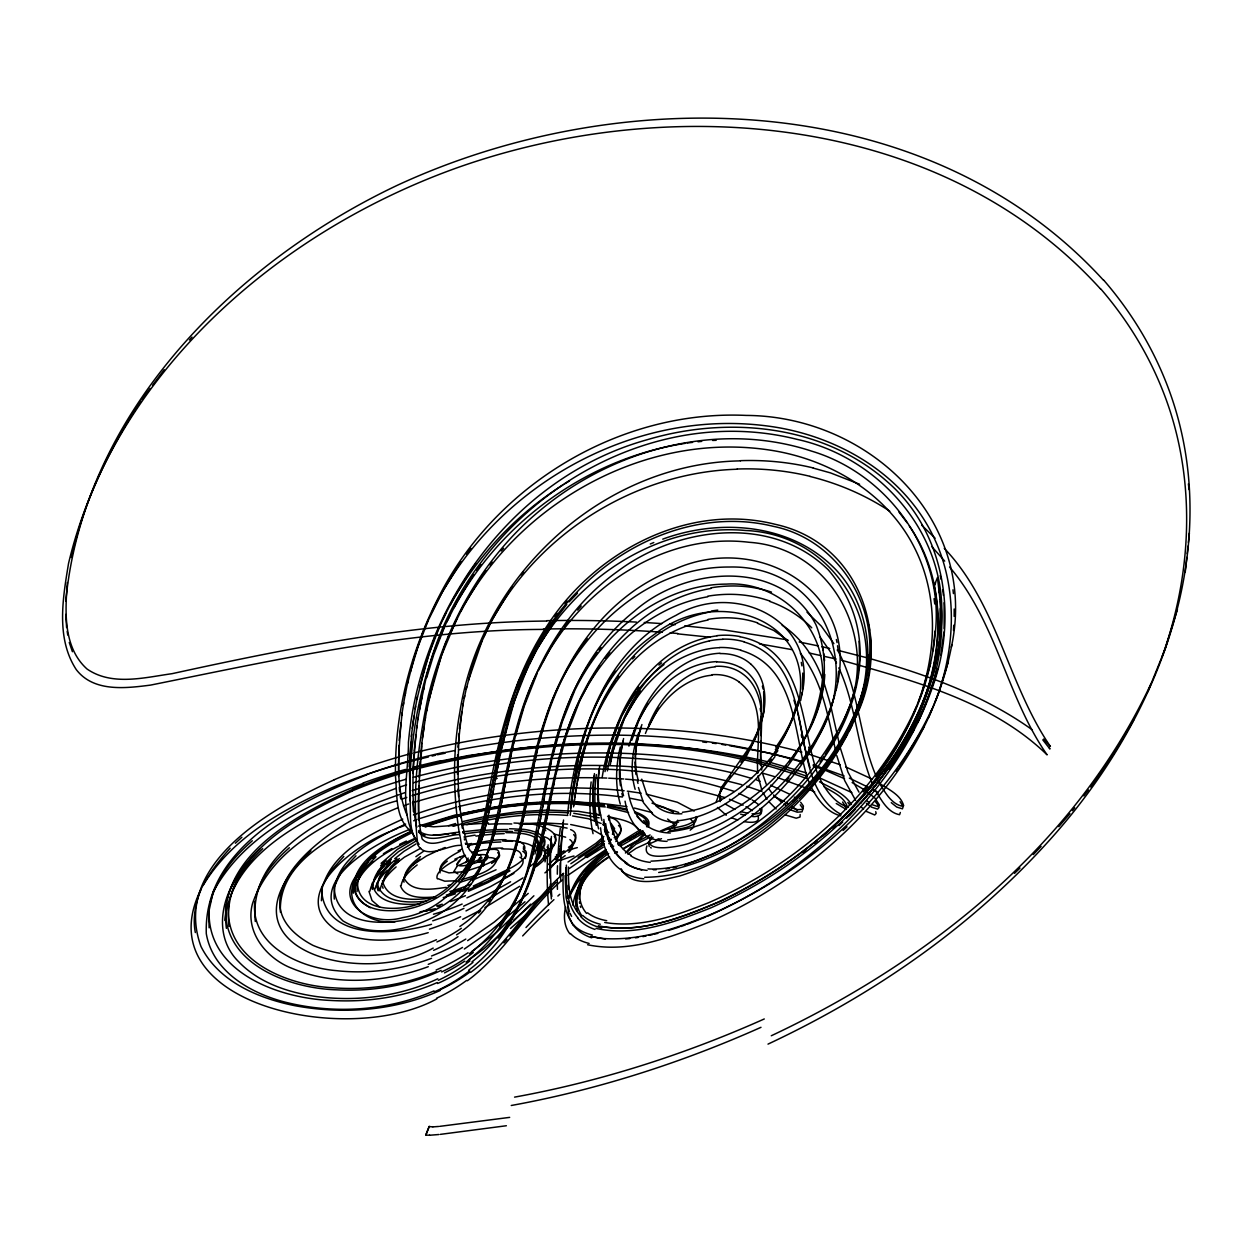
<?xml version="1.0" encoding="UTF-8"?>
<svg xmlns="http://www.w3.org/2000/svg" width="1253" height="1253" viewBox="0 0 1253 1253"><rect width="100%" height="100%" fill="white"/><g stroke="black" fill="none" stroke-linecap="round" stroke-linejoin="round"><path stroke-width="1.5" d="M579.246 899.106C579.434 879.794 593.593 863.85 608.676 853.418M940.486 628.52L940.423 608.472M565.134 875.471L566.027 897.352L569.442 911.714M568.439 867.092C568.329 883.913 568.361 903.35 580.953 916.194M354.27 889.943C354.035 879.23 360.754 869.911 367.865 862.55M563.083 873.498C562.973 891.29 562.049 911.714 574.469 926.045M565.917 867.624L566.231 888.314M566.387 865.134C566.278 882.926 565.354 903.35 577.774 917.682M457.596 754.666L457.47 774.291M418.737 785.835L418.533 819.901M209.157 909.866C206.369 972.328 278.479 998.187 330.291 1000.427C366.659 1002.572 403.858 997.294 437.313 982.524M321.661 890.977C325.702 941.927 396.574 934.503 431.518 924.307M567.797 906.42L568.784 916.538L573.169 925.434M935.004 631.12L933.015 650.824M412.848 773.508L413.85 754.823M409.167 766.57L411.72 734.039M761.182 735.73L761.166 716.481M953.502 630.494L953.752 625.216M954.175 616.413L954.191 609.021M419.113 777.283L420.1 761.182M398.83 745.378L398.532 776.437M760.884 741.196L760.383 765.003M457.925 747.211L461.84 711.547M838.602 671.122L837.443 682.352M940.376 634.034L940.408 601.534M254.751 901.283C250.255 945.42 299.42 967.614 336.399 970.652C368.507 974.223 401.367 969.634 431.565 958.31M334.285 887.281C335.428 931.042 397.029 925.763 425.425 914.032C463.923 900.046 488.513 862.8 496.736 823.926M65.782 601.362C83.184 413.286 233.669 262.676 397.577 185.178C622.208 81.132 927.674 87.444 1103.595 280.359M67.38 582.551C65.031 611.84 63.151 647.55 87.068 669.039C112.065 686.237 144.33 677.56 172.053 673.675C295.363 646.705 420.021 622.083 546.747 621.049M224.867 920.516C231.178 857.193 297.4 823.158 348.898 799.445M228.688 904.588C223.3 960.002 286.749 985.375 332.64 987.756C367.834 990.481 403.795 985.171 436.404 971.482M867.953 665.092L868.705 655.053M225.947 904.572C220.293 963.165 288.472 988.445 336.634 989.823C372.298 991.718 408.697 985.704 441.103 970.417M399.143 740.382L402.197 712.832M410.937 742.246L409.449 770.83L410.201 800.918M943.869 632.107L940.862 655.382M944.135 628.536L944.104 602.724M459.193 733.318C457.392 771.55 456.264 811.96 468.873 848.641C471.003 853.387 476.485 853.669 480.635 855.533C483.736 861.578 460.979 865.337 468.215 858.086M802.453 689.573L802.797 673.08M824.803 674.427C823.221 704.797 810.143 733.522 792.272 757.736M353.471 883.114C354.239 916.601 400.803 914.126 423.185 904.337C457.564 891.932 478.583 858.086 486.148 823.738M420.428 757.345L421.525 745.817M414.116 751.189L416.998 725.941M716.136 802.233C721.853 782.655 740.695 769.859 748.871 751.189C762.325 727.821 769.452 693.332 747.618 672.595A63.355 49.039 -37.6 0 0 740.57 667.473M573.06 905.449C575.111 884.148 591.588 867.483 608.911 856.676M939.202 642.444L941.144 609.584L937.448 577.555L934.158 585.918C942.695 627.91 935.819 671.796 919.467 711.046M400.944 722.856C398.971 753.304 394.758 786.226 407.037 815.092M421.979 743.327C420.397 774.855 414.837 807.856 422.136 838.946C431.377 849.189 447.305 838.147 458.755 838.006M415.933 734.587C413.443 765.301 410.217 796.971 416.779 827.387M763.876 710.185L763.672 691.938M1185.213 572.402L1186.795 557.413M1187.202 553.669L1187.985 546.167M1188.392 542.424L1189.379 533.042M357.481 881.658C356.854 913.045 400.443 911.761 421.306 902.896C454.009 891.682 474.981 860.31 482.797 827.841M411.266 736.545L414.023 716.105M421.744 743.89L424.094 726.568M567.593 814.231C574.328 746.866 596.397 674.192 654.912 634.065C715.62 585.59 819.023 617.745 797.832 706.426M570.428 808.357L571.352 801.936M459.412 728.901L463.171 703.638M570.882 804.442L572.355 794.01M951.356 647.206C978.687 520.324 868.893 416.059 746.193 415.416C623.007 409.731 501.748 481.011 443.029 588.8C411.939 646.172 394.225 711.297 395.509 776.735C397.232 794.919 395.102 818.397 410.812 831.178M571.368 800.495L571.885 796.516M570.24 815.264C578.009 733.256 618.559 637.37 708.086 620.016M573.545 806.885L574.563 799.414M648.584 827.027L648.161 823.378L646.203 820.793M422.418 738.142L425.503 717.53M572.073 795.122L573.529 785.615M801.701 695.133C819.744 620.517 735.057 580.374 676.025 615.333C617.259 644.261 586.482 708.462 576.051 770.438M412.206 728.338L415.604 706.41M937.996 653.252L940.157 637.683M573.576 805.663L575.143 795.467M866.543 675.195C882.566 610.336 839.197 539.542 773.242 526.323C701.993 508.796 625.905 539.871 576.913 592.136C509.955 659.595 500.37 756.734 479.304 844.381C469.562 880.342 440.273 911.479 402.699 917.603C367.411 928.081 327.033 898.307 365.437 866.356M416.544 728.447L418.251 717.311M572.464 792.335L574.187 781.386M857.334 679.251L859.542 660.206L859.151 641.207M322.225 887.218L321.41 900.75M401.727 715.338L403.701 702.839M574.673 797.973L575.738 791.504M674.709 828.703L673.268 823.55L667.614 819.055M573.717 783.877L575.675 772.443M575.284 794.01L576.396 787.51M602.16 777.502C608.833 734.383 628.364 691.249 663.996 664.576M604.995 771.629L606.06 765.458M605.982 834.545L604.604 829.079M417.782 719.817L421.932 697.013M939.499 641.693C931.512 699.362 903.178 752.724 865.948 796.861M575.926 790.016L577.1 783.329M574.438 779.413L578.432 758.441M425.033 720.021L427.101 708.509M697.529 816.721C690.591 828.452 672.908 825.962 661.49 831.35M403.247 705.345L405.502 692.893M542.502 807.887L544.115 798.834M541.719 812.242L545.415 791.645M576.646 785.819L577.852 779.115M605.591 767.948L606.734 761.746M836.033 690.121C862.252 592.23 758.911 531.57 674.74 569.238C594.94 599.216 549.691 680.99 534.937 761.104M540.936 816.58L542.173 809.751M544.961 794.151L546.277 786.931M429.215 1126.447L425.926 1134.811L429.215 1126.447A10.024 7.142 25.8 0 0 432.865 1126.745M540.184 820.652L541.39 814.074M607.376 770.893C616.21 717.593 650.088 661.553 706.097 649.305A80.599 69.432 -39.8 0 1 719.504 647.691M610.227 765.019L611.354 758.879M491.192 789.813L498.428 751.972M545.822 789.437L547.216 781.903M494.121 786.461L495.702 777.909M493.087 791.912L494.575 783.955M495.248 780.415L496.846 771.864M415.135 708.9L417.437 696.731M490.127 795.467L491.301 789.202M540.638 818.146L538.633 828.719M577.398 781.621L578.651 774.887M763.876 710.811C761.025 729.685 751.972 746.96 740.93 762.294M762.842 716.356C767.212 698.548 765.27 677.153 750.923 664.215M800.667 700.552L802.171 692.643M492.053 797.347L493.541 789.406M496.376 774.37L498.005 765.818M546.747 784.394L548.172 776.86M504.693 787.135L506.29 778.755M505.147 784.629L502.61 797.816M529.753 786.273L526.385 803.753M521.624 856.692C521.248 847.701 507.747 849.362 501.435 848.814M524.913 848.328C524.553 839.338 511.036 840.998 504.74 840.45M524.459 850.818L523.409 846.871M419.504 709.637L424.172 686.942M462.702 706.128L464.691 695.744M488.78 802.437L490.236 794.856M505.82 781.245L507.434 772.866M527.795 796.391L525.43 808.577M529.283 788.779L530.771 781.011M539.871 822.203L537.866 832.509M497.535 768.308L499.32 759.114M490.972 802.781L492.507 794.856M504.113 789.985L501.545 803.142M547.718 779.35L551.43 760.963M506.964 775.372L509.908 760.508M530.317 783.501L531.82 775.732M606.264 764.252L607.486 757.908M548.532 810.299L550.709 799.242M547.718 814.34L549.002 807.809M550.239 801.748L551.571 794.935M578.197 777.393L580.484 766.006M496.548 761.464L499.9 745.002M487.746 807.527L489.234 799.947M531.35 778.223L532.964 770.031M426.646 710.999L434.352 677.137L446.131 641.708M498.851 761.605L500.683 752.411M489.986 807.684L491.442 800.291M508.123 769.467L511.255 754.04M524.521 813.072L525.884 806.086M546.919 818.35L548.188 811.834M551.101 797.425L552.495 790.361M610.9 761.37L612.106 755.214M951.826 644.7C927.925 772.506 824.145 871.148 708.838 922.239C670.903 937.26 628.959 953.455 587.594 944.746M548.704 774.291C559.762 713.145 584.258 650.777 634.378 611.245C684.326 566.748 781.105 557.46 815.985 624.808C852.823 716.34 761.229 821.122 670.981 831.522M546.089 822.328L547.373 815.844M552.04 792.851L554.406 781.152M866.998 672.704C861.453 706.551 845.947 738.095 825.508 765.395M500.542 807.997L501.999 800.651M537.083 836.268L538.336 830.003M532.509 772.521L534.154 764.314M523.582 817.536L524.976 810.566M546.559 819.838L544.507 829.846M405.032 695.384L407.977 681.115M552.98 788.262L555.455 776.265M488.216 805.021L485.647 817.144M488.936 812.57L490.44 805.178M579.074 772.944L582.598 756.859M500.213 754.901L509.611 715.541L520.762 682.227M545.775 823.597L542.894 837.098M499.508 812.837L500.996 805.507M533.7 766.82L538.242 746.287M522.626 821.984L524.052 815.045M537.553 833.762L534.671 847.044M565.62 907.047C563.458 916.006 563.975 926.312 569.864 933.798M416.967 699.237L425.895 662.994L434.666 637.448M607.032 760.399L608.331 754.055M510.801 756.53L512.681 747.571M464.236 698.25L466.696 686.738M487.135 810.096L483.439 826.228M555.001 778.755C569.222 694.773 620.345 604.197 711.046 588.409M611.636 757.72L612.952 751.44M354.192 890.037C362.086 862.597 391.594 849.268 415.369 838.132M499.446 747.493L501.451 738.033M501.639 748.213L514.075 702.025L527.842 667.035M487.84 817.442L489.406 810.08M498.412 817.645L499.963 810.331M523.096 819.478L519.729 834.326M536.754 837.505C530.379 869.034 519.353 900.374 499.367 925.967M544.147 831.068L542.095 840.606M556.081 773.853L565.964 736.654L579.575 701.194M428.777 700.474L441.338 655.867L457.173 618.121M512.226 750.061L514.31 740.476M522.156 823.628C516.643 849.44 508.311 875.314 492.539 896.835M497.378 822.046L498.882 815.155M552.181 758.034L562.064 722.308L575.064 689.761M607.862 756.546L609.24 750.187M500.996 740.523L503.283 730.342M486.806 821.843L488.31 814.951M542.549 838.1C534.859 873.967 521.436 909.427 498.099 938.152M579.027 756.185C585.95 726.02 597.258 696.511 615.066 671.028M581.032 764.032C594.188 696.543 637.934 626.046 709.793 611.965M836.487 687.631C820.057 760.916 762.544 821.89 693.332 849.08C686.816 852.04 640.032 865.259 646.924 845.9M612.482 753.93C622.788 703.7 656.556 652.359 709.386 640.925M936.837 657.465C910.884 769.655 818.726 855.219 717.249 902.536C680.254 917.869 639.061 934.425 598.37 925.779M407.523 683.621L414.085 657.841L423.248 631.136M513.855 742.982C528.014 676.604 561.14 611.668 617.4 571.509C676.949 526.761 771.629 513.949 828.374 569.943C914.095 669.948 809.516 810.722 711.109 854.906M541.719 841.577C531.241 887.265 509.799 932.592 471.989 961.834M419.442 687.897L429.575 652.625L439.317 627.44M497.833 819.556C493.071 841.092 485.772 862.612 472.506 880.483M485.036 819.211L475.936 849.424L464.816 870.725M487.26 819.352C483.016 838.508 476.61 857.616 465.192 873.78M423.702 689.432C455.325 524.756 630.541 397.373 797.159 439.38C878.917 457.204 946.109 533.198 941.614 618.778C939.405 687.756 905.684 752.207 860.78 803.189M466.241 689.228L471.52 668.898L478.317 648.944M502.813 732.833L509.783 706.661L518.648 681.099M534.295 848.03C525.023 887.891 504.802 926.437 471.801 951.591M71.39 557.475C83.935 501.341 109.121 448.668 140.931 400.976M608.786 752.693L610.258 746.193M515.594 735.918L524.318 705.925L537.38 672.83M930.634 663.244L921.785 693.081L912.967 715.275M321.77 889.724C330.902 852.259 370.747 833.778 402.761 819.133M613.406 750.14L624.386 718.611L640.299 690.951M539.338 742.637C548.83 705.455 563.725 669.149 587.171 638.529M864.93 682.869C853.966 726.646 830.551 766.867 798.944 798.96M583.318 754.666C589.803 729.732 599.388 705.423 613.39 683.699M762.591 716.92L757.564 731.768L750.672 745.472L721.023 788.043L719.457 794.966L721.415 800.15M855.862 685.939L850.348 704.296L839.87 729.935M504.771 725.174L514.826 692.58L525.712 665.954M519.196 835.657C510.582 871.508 491.066 905.809 459.835 926.5M609.804 748.699C621.895 696.276 660.347 643.071 716.967 635.866M948.411 661.474L938.309 693.786L928.551 717.609M410.389 671.921L417.938 646.893L428.15 620.58M569.316 897.085C574.688 877.617 589.255 862.017 605.763 851.069M213.057 892.261L208.687 912.356L209.126 927.815M210.065 903.617C216.08 878.431 233.168 857.475 252.307 840.763M935.145 666.392C906.185 773.399 817.943 855.016 720.162 901.377C683.558 917.149 643.353 932.78 602.771 926.813M468.512 680.285L481.779 641.646M426.678 677.732L433.757 654.63L443.875 628.614M628.912 746.146C639.907 705.611 671.686 663.918 716.653 661.6M632.201 737.782C643.196 697.248 674.991 655.554 719.942 653.236M631.747 740.272L638.936 720.162L647.707 703.513M834.639 695.431C814.262 764.001 756.922 819.446 689.98 842.971C683.386 845.916 639.547 855 651.67 836.205M610.916 744.689L621.66 715.87L635.851 691.092M937.636 669.086C905.872 779.272 813.119 862.471 710.717 907.924C674.834 922.083 635.036 937.056 595.989 928.379M334.457 886.294L341.615 871.258L355.962 855.815M255.534 897.085C260.749 877.335 274.329 860.999 289.38 847.733M1161.938 657.105C1190.303 578.839 1195.769 491.568 1170.318 411.751A579.293 444.596 -16.2 0 0 1100.51 288.613M1177.444 609.381L1165.227 648.741L1147.842 691.75M353.565 882.77L357.403 873.748L364.905 863.897M569.301 897.994C575.064 879.246 589.239 864.225 605.293 853.559M229.722 899.388C235.078 879.512 248.016 862.675 262.691 848.657M227.059 899.231C232.51 879.59 245.165 862.816 259.731 848.907M855.893 710.576C890.899 628.912 836.299 534.326 745.66 530.489C654.223 522.266 568.267 583.632 529.377 663.871M847.044 712.659C879.763 639.061 832.18 547.812 749.2 542.298C663.62 531.93 581.815 587.876 543.035 661.788M918.48 701.445C936.774 652.5 938.669 595.692 914.737 548.266C887.249 493.024 828.985 458.817 769.217 449.999C645.718 431.361 518.899 502.531 460.9 611.323M857.162 712.252C876.129 664.043 871.227 603.398 832.368 566.231C788.153 523.206 718.502 518.585 662.727 539.15M357.638 881.423L363.636 869.676L376.01 856.754M606.06 833.151L606.593 829.831L605.058 826.573M935.02 702.15C956.023 648.521 958.561 585.699 931.903 533.512C900.531 471.285 833.621 434.133 766.084 425.832C630.071 408.431 491.066 489.015 432.175 611.636M201.138 889.285C195.421 902.833 192.586 917.932 195.327 932.545M534.953 854.045C537.835 844.334 523.441 842.736 516.909 841.781M322.851 885.62L329.304 872.715L343.792 856.441M611.041 839.228L609.945 841.499M613.437 834.482L613.907 829.987L611.621 826.635M853.403 721.791C893.624 646.908 864.868 543.974 775.45 524.365C687.27 501.999 594.235 552.134 546.841 626.218C512.007 679.063 497.378 741.651 486.931 803.22C481.559 830.551 475.576 859.198 458.238 881.783M648.709 725.095C659 699.331 679.22 675.32 706.958 668.194A53.221 43.824 -41 0 1 715.322 666.862M645.42 733.459C655.695 707.694 675.931 683.684 703.653 676.573A53.221 43.824 -41 0 1 712.017 675.226M648.255 727.586L658.217 708.164M916.194 719.363C944.605 658.968 948.552 582.676 909.349 526.009M677.998 820.339L673.08 825.476L660.253 831.099M917.76 722.605C935.615 684.42 945.529 641.599 940.408 599.404M518.977 680.598L535.141 647.315L550.662 622.522M520.95 682.071L536.91 649.117L554.249 621.535M846.981 712.957C811.928 788.325 737.5 857.632 650.996 861.14M855.486 711.829C823.879 783.986 758.989 840.371 684.467 864.915M478.944 647.519L491.943 620.047L512.085 586.984M538.117 853.685L538.508 852.807M465.693 862.69L466.774 861.328M856.692 713.427C820.214 792.037 745.41 857.616 658.686 872.495M849.095 731.266C864.1 701.852 873.31 668.632 870.24 635.428M820.104 733.772C861.719 660.112 819.854 564.79 729.309 567.029C640.314 566.575 569.066 640.816 544.382 721.697C518.883 793.008 527.529 887.97 456.546 934.863M436.467 633.313L445.786 613.343M449.717 615.928C421.478 671.514 409.465 734.195 409.778 796.25C411.564 811.881 407.241 831.961 419.129 844.334M425.315 626.437L442.575 591.306L460.994 561.72M646.595 826.541C650.025 819.164 639.829 814.904 634.566 812.711M643.823 833.778L637.652 840.34L622.992 848.657M916.272 706.896C876.239 796.062 797.362 863.803 708.869 902.614C676.166 915.598 640.393 928.489 604.698 922.459M448.308 636.916L463.735 605.465L479.586 579.512M582.535 694.976C535.564 782.389 554.86 904.368 468.685 970.198M569.535 895.785L577.241 882.864L586.764 871.994M541.484 664.309C509.783 721.211 506.651 787.26 488.67 848.579C479.539 878.196 459.365 904.964 431.001 918.433C404.155 931.23 369.651 937.15 342.993 920.924C301.268 881.313 380.411 840.434 410.389 829.157M934.158 585.918L935.568 582.99M931.856 709.245C888.252 802.327 805.021 872.636 712.143 913.876C676.965 928.301 639.093 941.723 600.485 938.293M483.815 636.618C528.484 539.432 630.29 472.412 737.14 469.233M625.419 853.042L633.517 843.723L650.119 834.937M1151.131 683.386C1075.92 844.616 929.491 961.27 771.284 1035.761M851.93 725.409C818.35 796.109 754.071 852.228 679.502 876.066C661.866 879.919 631.669 889.191 621.112 868.752M579.7 700.85L589.02 682.775L599.623 665.891M442.951 619.217L452.897 599.56L470.141 571.384M446.867 621.801L457 601.785L473.571 574.626M915.771 719.739L901.299 746.287L889.849 763.672M538.649 670.183L550.913 647.081L561.986 629.977M527.419 662.43L543.551 634.582L566.779 604.463M575.456 689.087C603.664 632.076 660.519 584.446 726.411 584.102C781.637 580.468 831.225 632.045 821.42 687.364C809.469 762.153 744.11 831.115 667.677 839.902M909.443 723.106L894.94 749.028L875.957 776.249M213.433 891.666C243.771 834.921 306.171 805.428 363.589 783.188M582.849 694.71C607.893 646.423 652.985 606.045 707.757 596.773M912.074 727.805L890.444 763.281M838.445 732.613L825.163 754.619M923.962 727.038L899.544 766.758M819.446 734.791L804.066 759.287M847.435 734.227L837.145 751.596L820.057 775.012M913.719 730.452L889.223 769.405M450.062 605.434C476.72 556.614 515.829 514.701 562.879 484.989M454.166 607.658C500.714 521.405 588.143 458.191 685.266 443.343M647.973 826.808C652.656 818.663 640.393 813.87 634.613 811.662M645.326 834.044L638.544 840.512L623.493 848.814M1133.652 720.068L1113.807 753.617L1090.674 786.994M203.378 884.963C231.868 837.881 282.223 809.736 331.137 788.074A350.997 155.419 -5.1 0 1 408.65 761.683M723.639 785.271L719.285 794.12L720.287 801.591M594.22 656.509C548.767 718.815 546.183 797.394 527.482 869.331C517.442 904.478 497.77 937.542 468.497 959.955M601.44 843.755L603.319 839.306L602.521 836.017M614.252 682.431L615.959 679.862M536.754 848.25C544.836 835.125 521.734 832.979 513.479 832.838A52.219 11.919 -7 0 0 505.977 832.665M536.3 850.756L538.398 845.759L537.145 842.126M541.202 848.892C554.719 834.796 528.124 828.515 517.896 829.157A58.092 12.906 -5.3 0 0 509.501 828.75M884.665 771.002L887.766 766.601M616.821 678.578L618.622 676.072M636.806 689.761L638.717 687.098M820.057 761.871L824.129 756.17M476.704 570.287L480.87 564.492M480.557 578.009L485.788 570.741M595.175 655.194L597.054 652.578M471.285 569.817L475.842 563.49M612.435 834.247L614.596 828.609L610.759 823.049M778.301 748.198C755.308 779.335 722.12 807.543 682.431 812.273M774.62 755.089L777.847 750.688M774.996 756.561C752.004 787.698 718.83 815.907 679.126 820.637M466.508 554.249L470.909 548.281M564.132 627.064L568.423 621.237M725.691 782.358L726.818 780.823M539.636 848.046C549.613 833.809 523.832 830.723 514.732 830.692M539.166 850.536L541.813 845.227L540.936 841.296M896.24 771.3L898.511 768.261M141.981 399.315L150.172 388.414M152.521 385.297L164.221 369.729M555.063 616.429L557.334 613.422M800.651 763.86L802.969 760.822M789.312 761.605L791.285 759.02M615.865 841.546L618.215 835.861L614.299 830.128M1072.411 810.738L1074.698 807.778M1083.829 795.89L1088.387 789.954M626.829 852.353L635.819 844.303L649.649 837.443M729.293 777.596L730.609 775.905M598.95 649.962L600.939 647.409M488.827 901.706L490.69 899.309M605.105 658.295L609.804 652.343M489.97 564.931L492.21 562.143M784.19 767.964L786.257 765.426M521.232 574.782L523.566 571.916M565.087 603.789L567.296 601.127M769.217 761.855L771.441 759.177M509.799 935.991L537.756 902.035L555.956 882.566M863.286 791.865L866.606 787.902M250.177 861.453C223.316 886.435 209.643 933.485 238.884 961.959C259.136 982.963 288.221 992.486 316.445 996.558C357.45 1001.93 400.24 996.401 437.798 978.781M506.885 939.452L503.925 942.882M1058.785 826.62L1069.937 813.636M540.748 851.398L544.695 844.851L543.019 839.165M537.897 857.271C541.907 853.888 544.084 846.699 538.524 843.614M577.633 610.07L581.235 605.998M857.162 806.869L861.03 802.546M189.407 340.002L192.007 337.12M501.184 550.991L503.581 548.328M568.768 852.306C572.496 849.252 574.892 842.705 569.88 839.588M569.097 601.91L577.461 593.233M640.988 831.115L632.718 837.568M786.602 780.635L789.061 777.956M465.443 855.298C431.189 881.047 519.4 851.163 475.498 854.953M381.1 863.333L397.436 849.283L415.604 838.805M380.646 865.823L386.096 860.278M377.811 871.696L386.535 863.333M230.176 848.218C97.515 993.284 337.135 1053.444 436.78 998.892M603.836 836.503L595.739 843.441L568.016 862.017M603.382 839.009L595.269 845.947L578.103 857.397M849.283 815.687L855.799 808.718M593.061 865.651C582.645 876.458 574.015 891.306 576.223 906.827M806.54 788.043L793.039 801.669M1033.318 854.593L1041.086 846.386M846.511 818.178L854.593 809.736M632.561 658.89L634.801 656.556M386.378 862.174L398.532 851.601L416.09 840.982M385.908 864.664L391.328 859.417M383.073 870.537L394.053 860.842M478.63 913.061L480.776 910.868M797.707 800.197C756.577 839.682 703.935 876.959 644.668 877.272M533.903 895.785L497.159 931.825L469.342 953.705M530.599 904.149L505.194 929.522M839.04 825.57L842.721 821.968M832.055 827.544C886.137 776.234 928.457 708.008 935.318 632.546C944.417 551.853 888.22 473.853 811.349 451.049C719.003 420.757 614.503 448.621 540.967 509.705C483.423 556.645 446.068 624.448 428.354 695.885C417.922 744.486 411.595 795.467 417.875 845.008C426.286 860.2 447.634 844.726 460.697 845.368M1014.507 873.357L1019.989 868.063M368.601 864.977C333.517 891.181 358.342 925.106 395.008 921.832M594.517 864.194L595.989 862.784M501.482 933.093L483.83 948.834L466.053 962.085M843.097 830.473L847.044 826.808M640.455 829.705L617.713 843.77M235.36 843.238L241.892 837.239M482.969 866.356L484.457 864.225L483.376 862.644M832.932 828.139L835.563 825.711M588.33 870.522L589.912 869.081M822.516 836.284L830.723 828.813M368.272 860.482L372.063 857.068M608.613 840.152L609.851 839.024M563.678 873.341C529.408 903.288 507.559 945.216 470.642 972.422M394.695 858.728L404.03 851.288L416.106 843.864M394.241 861.218L397.013 858.775M391.406 867.092L404.421 857.177L420.695 848.234M310.932 850.787C207.418 948.74 362.728 988.539 433.193 948.082M546.934 850.991C571.446 834.153 539.714 822.908 523.926 823.628M546.465 853.497C551.054 849.44 558.65 842.83 554.265 836.174M543.63 859.37C553.622 854.28 556.661 838.93 542.956 836.55M562.237 880.076C526.918 910.164 504.912 953.079 467.338 980.786M568.47 847.279C574.845 843.692 580.202 832.994 570.585 829.596M568.001 849.785C572.167 846.433 578.933 839.855 573.702 834.576M456.578 867.123L453.915 871.43L457.94 873.905M528.249 893.405L494.355 921.989L467.635 940.658M524.96 901.768L491.051 930.352L464.33 949.022M372.767 857.976L375.414 855.705M369.933 863.85L372.58 861.563M814.779 843.018L817.332 840.826M615.176 839.071C619.515 836.252 623.775 829.533 618.512 825.398M627.769 854.107L636.007 848.359L648.85 842.502M658.968 665.045L661.553 662.868M607.689 838.79L609.068 837.646M565.166 855.658L551.978 865.29M569.379 868.47L603.727 844.71M643.275 832.337L640.487 834.467M803.048 852.666L805.663 850.536M459.882 860.874L457.016 864.084L457.173 866.528M567.985 875.267L605.982 849.518M614.189 837.693C626.437 832.149 620.266 818.334 608.598 817.316M610.9 846.073L612.341 844.929M415.871 856.707L423.545 851.257M412.566 865.071L426.412 856.003L441.04 849.111M565.134 852.087L554.813 859.433M644.308 832.556L620.266 846.229M607.36 852.181C588.973 864.413 569.081 892.825 586.561 913.39M564.038 850.771L555.283 856.927M570.82 863.724L604.604 841.108M606.562 852.087C587.328 864.977 566.184 893.076 581.909 915.865M642.429 830.896L618.152 844.757M494.496 861.578C497.237 860.059 502.563 854.938 497.66 852.713M604.134 843.614L584.979 856.128M484.206 861.688L486.978 859.151L486.791 857.115M643.353 831.131L618.778 844.851M609.287 841.155L611.01 839.996M608.817 843.645L610.54 842.486M587.015 857.538L603.257 847.2M493.823 862.033L491.599 863.442M609.616 856.77C592.591 867.53 575.832 884.916 576.474 906.42M653.064 837.411L648.428 842.032L649.226 846.417M649.211 843.942L661.506 838.664M690.168 830.191L693.457 827.403L694.068 823.847M383.418 853.716L391.876 848.563M523.018 877.899L493.447 896.224M519.729 886.263L484.895 907.626M611.652 847.31L613.657 846.104M513.902 873.388L490.424 886.623L466.915 897.837M510.597 881.767L487.119 894.987L463.61 906.217M845.571 807.371L846.95 805.695C843.206 796.235 832.352 791.865 824.208 786.79M459.318 865.196L466.335 861.845M564.476 483.924L569.442 481.042M629.147 839.667L630.979 838.602M490.831 897.743L465.975 910.931M509.971 870.866L487.918 882.582L468.324 891.306M615.474 853.215L617.431 852.103M614.847 853.121L616.915 851.962M508.969 870.146L487.448 881.423L468.293 889.787M619.28 845.133L621.253 844.036M478.004 862.08L480.823 859.652L479.554 857.694M482.577 862.69L481.653 863.176M505.946 870.365L473.258 886.075M479.539 910.633L462.67 919.295M669.415 829.69L676.275 825.069L677.575 820.37M496.078 869.77L475.435 878.886M491.051 878.995L492.774 878.134M409.7 832.697C384.859 841.593 327.111 883.819 370.324 907.783M399.676 844.334L406.395 841.061M389.558 831.804C356.854 843.895 285.214 895.143 335.788 929.804C364.106 945.091 398.407 941.128 428.213 932.671M767.995 1044.125C871.916 995.415 968.475 929.1 1046.036 844.036C1152.447 728.04 1223.758 560.169 1173.622 403.388A579.293 444.596 -16.2 0 0 1103.799 280.233M412.394 830.551C387.506 842.846 351.012 860.31 353.299 893.201M411.657 832.869C388.508 844.553 355.507 861.062 357.089 891.478M334.426 779.711C273.279 807.308 170.753 863.818 201.013 946.548C218.633 981.647 258.071 998.218 294.627 1005.642C343.087 1014.679 394.852 1010.858 440.085 990.528M352.187 791.082C298.903 815.703 220.857 856.222 228.97 926.327M352.907 789.233C298.089 814.184 216.706 855.987 226.401 928.363M436.483 939.719C398.156 956.744 352.328 961.897 312.968 945.373C220.873 896.49 344.324 813.902 396.355 801.027M405.659 824.067C375.493 838.288 331.011 859.433 334.3 899.121M707.412 916.288C807.621 872.198 896.208 791.849 932.655 686.707C957.903 617.243 945.154 531.852 887.578 481.966C823.127 424.563 727.789 415.714 647.456 439.646C513.088 476.954 420.554 606.546 408.431 742.402C408.619 773.962 398.031 812.524 416.732 840.387M458.112 850.818L461.668 849.299M454.823 859.182L460.243 856.942M391.202 831.084L397.812 828.217M434.008 990.904C387.396 1011.108 333.878 1014.476 284.76 1002.04C250.49 993.112 212.744 971.608 206.291 933.673C203.331 847.2 298.653 801.434 366.878 774.824M479.993 884.07L481.904 883.24M650.276 544.006L653.8 542.518M705.721 917.008L686.942 924.385M709.323 855.47C689.98 863.552 669.18 870.068 647.973 868.909M413.678 820.793L416.81 819.54M442.403 848.563L445.144 847.498M399.456 827.497L404.797 825.398M422.997 826.166C480.479 804.567 543.442 797.206 604.385 804.661M425.268 827.09C470.956 809.673 520.277 802.546 569.034 803.659M656.964 839.463L658.921 838.727M424.516 826.385L458.269 815.468M428.275 966.674C385 982.603 335.224 986.315 291.996 968.35C266.372 958.514 244.351 931.543 252.699 902.943C275.362 839.729 346.736 813.04 404.954 792.632M418.439 818.945L456.844 807.042M418.408 826.134L455.387 814.936M413.427 814.936C480.525 790.815 553.325 783.219 624.119 790.737M680.833 926.515L685.422 924.918M401.571 799.226L406.786 797.425M398.266 807.59C354.568 826.275 277.743 853.512 280.406 912.215M403.482 805.789L408.697 803.987M471.473 852.792L483.454 849.816L494.042 849.299M396.23 788.262C339.563 810.237 247.655 846.214 255.299 921.503M399.66 787.119L406.536 784.832M679.314 927.016L668.648 930.384M412.002 795.624C515.656 764.69 630.447 757.204 734.242 791.442M412.331 802.875C475.059 783.313 541.265 775.873 606.844 778.066M448.574 825.68L455.685 823.519M453.132 826.275C490.346 815.139 529.549 810.331 568.329 812.805M413.631 782.702C516.502 753.241 627.346 748.307 731.768 772.741M412.127 790.549C518.852 760.618 634.363 755.904 741.87 784.754M668.068 831.757C676.777 827.81 697.42 829.47 696.308 816.564M416.623 768.919C543.614 736.764 682.619 732.504 806.76 778.614M413.333 777.283C525.43 747.9 645.42 743.906 758.206 771.958M466.758 870.976C473.227 868.423 506.713 860.388 497.66 850.035A26.579 6.5 -12.6 0 0 496.031 849.581A24.371 5.967 -12.7 0 0 494.058 849.283M460.102 815.014L495.781 807.574L541.359 802.891M462.983 821.498L484.253 816.658M418.862 766.93C545.337 735.386 683.073 731.799 806.932 776.296M466.742 824.662C499.634 816.376 533.872 812.664 567.734 815.452M435.214 908.738L419.99 911.886M413.819 752.943C540.309 721.18 675.477 718.455 801.873 752.113M410.514 761.307L428.463 756.953M432.05 756.076L435.637 755.199M654.238 934.221L657.809 933.36M462.263 879.622C473.916 875.502 491.865 872.824 496.768 860.325M458.692 806.556C512.085 793.744 567.922 789.703 622.443 797.018M461.088 813.604L501.999 806.071L537.459 802.593M649.242 935.333L652.437 934.644M672.924 867.718L676.636 866.935M430.343 910.258L433.052 909.709M443.75 752.755L454.87 750.531M458.582 749.795C571.54 728.369 690.56 728.792 801.262 761.902M440.445 761.119L468.262 755.559L525.226 747.649M437.422 754.76L445.097 753.241M642.883 936.617L646.062 935.991M463.203 871.775L448.981 872.902L441.056 870.255M463.986 836.988L475.059 835.14M485.804 816.345L516.909 811.834L546.637 810.096M446.24 887.375C432.504 889.254 410.467 893.091 403.732 877.288M435.84 897.367C418.22 900.155 387.443 903.35 382.447 880.671M424.783 911.26L427.539 910.79M509.673 1117.378L439.662 1126.369M506.369 1125.742L440.32 1134.372M466.147 844.397L471.77 843.52M479.147 858.352L482.123 857.913M493.525 778.974L497.206 778.379M459.209 834.576C446.413 834.89 428.448 844.334 418.8 832.039M665.876 868.909L669.243 868.392M635.365 937.839L638.169 937.432M464.863 833.715L482.859 831.506M456.374 880.749L444.768 881.188L437.751 878.619M459.694 832.18C446.444 832.759 430.813 839.432 418.894 831.084M462.67 831.788L484.707 829.439M426.537 901.079C409.574 902.974 381.93 903.805 377.028 882.864M687.098 442.998L692.564 442.387M698.031 441.776L701.68 441.385M625.686 938.967L629.789 938.56M434.587 896.991C423.044 897.821 405.173 898.996 400.427 885.652M458.802 825.116L433.726 826.823L419.614 825.288M452.035 833.793L455.512 833.48M438.895 1134.513L429.654 1135.249M462.357 824.787L488.466 822.97M448.652 834.091L433.178 835.14M438.628 1126.463L432.943 1126.886M527.074 747.43L538.21 746.537M543.786 746.099L554.922 745.206M419.802 903.93C402.902 905.418 375.273 904.337 372.266 882.989M518.961 823.832L542.612 822.876L567.609 824.161M740.445 460.869C601.612 463.265 480.87 576.537 459.867 712.002C452.74 751.628 453.038 792.413 459.162 832.164C461.981 842.282 460.759 859.981 474.088 862.69M539.37 802.515L569.395 801.81M560.53 744.893L581.11 744.016M712.581 440.445L716.199 440.32M543.457 629.413C410.342 629.664 280.249 659 150.517 685.109C125.598 688.289 93.803 692.298 76.339 669.713C55.774 638.357 62.822 598.073 68.555 563.349C113.882 373.284 278.291 231.68 457.063 167.792C670.418 92.127 941.003 113.49 1100.306 288.723M523.879 824.02L548 824.443L567.123 828.123M543.207 802.781L569.52 802.562M479.366 862.127L481.669 862.221M486.759 857.553L490.737 857.663A24.371 5.967 -12.7 0 1 492.742 857.945A26.579 6.5 -12.6 0 1 494.355 858.399L495.608 859.01M653.283 869.754L656.243 869.723M612.576 743.655L616.257 743.64M548.375 810.096L578.51 811.349L600.61 814.983M571.211 801.81L601.503 803.345L626.986 806.634M623.963 743.89C672.36 744.987 720.757 750.484 767.854 761.824M571.149 802.625L604.463 805.428M752.035 813.808C755.7 814.387 764.048 813.604 761.432 808.044M751.581 816.298C756.201 817.692 765.301 814.466 759.804 808.843M570.648 803.706L605.293 806.948M608.707 778.176L623.728 778.974M512.524 841.358L510.19 841.202A52.219 11.919 -7 0 0 502.672 841.029M422.841 834.89L425.237 835.078M625.529 779.131L638.153 780.18M684.686 625.874L724.5 630.024L787.667 639.876M677.591 633.846L709.824 637.213M605.434 939.061L590.883 936.383M573.749 813.26L599.153 817.833M639.954 780.321L682.916 786.524L724.986 797.581M702.698 741.98L706.535 742.449M712.315 743.139L716.168 743.593M627.361 791.16L641.113 793.18M572.496 815.954L588.44 818.742L601.111 823.44M570.679 824.521L591.165 828.875L601.753 834.937M759.443 643.854L792.053 649.649M595.895 814.403L600.469 815.076M744.392 821.608C748.714 822.469 760.508 823.863 758.128 816.408M607.533 805.146L626.563 809.093M721.9 744.439L725.722 745.049M729.528 745.66L769.843 753.178L791.285 758.441M840.888 815.844C827.184 812.633 818.099 799.884 811.756 788.137M607.58 805.914L627.048 810.158M607.157 807.277L628.583 812.617M799.179 641.975L818.303 645.937M599.983 938.372L592.7 936.758M630.29 798.271L642.601 800.745M646.297 794.12L677.34 802.249L694.193 811.067M554.202 834.044L565.667 837.208M747.696 813.244L741.071 811.662M607.564 816.298C618.512 819.431 633.407 820.402 639.813 831.146M634.269 808.013L652.265 812.602M822.125 646.783L829.768 648.49M837.396 650.197L866.669 657.7M809.281 653.017L820.731 655.585M824.552 656.431L836.002 659M740.022 636.759C804.865 649.226 800.213 724.579 817.379 773.195M848.406 807.261C834.326 803.142 825.32 789.672 819.117 777.158M745.002 815.296L740.601 814.152M657.339 805.601L678.734 812.461M870.287 658.671C926.828 674.85 983.652 695.07 1031.877 729.544M841.734 660.284C913.453 680.849 992.188 701.367 1047.101 754.854C1006.754 696.934 996.433 621.707 949.555 567.029M769.655 762.231L806.462 772.96M761.918 772.96L774.354 776.562M733.444 773.195L751.737 778.458M813.228 468.089L830.504 472.898L859.621 484.253M809.924 476.453C838.241 483.407 865.369 495.076 889.724 511.146M809.203 754.259L840.199 764.753M793.071 758.879L800.401 761.025M651.999 803.173L664.403 807.465L673.268 812.21M777.706 777.612L806.666 788.294M746.788 786.304L761.902 791.442M744.172 642.006C804.614 659.971 795.545 733.115 813.604 780.337M740.868 650.37C796.078 666.565 793.588 732.269 807.104 777.22M737.766 820.026L731.595 817.817M813.244 764.769L844.115 775.967M543.927 830.019L545.791 830.692M756.655 780.008L760.07 781.23M813.15 765.818L823.315 769.53M818.319 777.283L851.868 792.616M757.501 623.274L773.837 630.525L788.2 640.643M729.45 799.242L743.139 805.178M791.05 807.684L797.691 809.673L802.5 809.328L803.439 806.118L800.667 802.265M769.843 601.471C785.537 607 800.009 615.99 811.756 627.816M845.618 766.883L872.104 779.1M846.01 809.297L836.237 803.486M770.517 785.177L789.296 794.057M825.007 770.156L844.538 778.724M739.004 793.384L750.735 799.116M734.9 809.454L725.299 804.066M849.362 778.129L870.412 788.309M788.247 809.109L797.237 812.179L802.045 811.819L802.985 808.608L800.197 804.771M785.396 814.967L796.203 818.209L800.04 817.003L800.15 814.481M774.072 796.438L784.456 801.607M808.263 788.967L814.701 792.021M819.509 781.794C830.849 787.855 844.397 793.118 851.445 804.489M872.135 804.692L878.04 806.619L879.481 805.053L874.923 798.083L865.651 790.643M840.841 814.231C828.405 807.746 820.135 795.451 814.654 782.874M852.134 782.577L864.163 789.688M745.989 806.681L752.411 810.644M726.27 815.233L717.452 807.465M878.431 782.639C887.343 788.92 900.641 794.355 903.664 805.648L902.88 806.337C891.525 804.426 885.025 792.272 879.496 783.219M873.576 790.063L878.259 792.867M379.706 907.094L372.031 900.531L368.962 891.353M650.495 847.482L651.278 847.968M784.018 803.925L786.211 805.272M785.991 802.421L788.497 803.987M631.073 855.266C616.93 847.185 611.01 830.535 608.958 815.217M627.769 863.646C613.625 855.548 607.721 838.899 605.653 823.581M625.639 862.346C610.963 853.403 605.638 835.532 603.836 819.415M622.334 870.71C607.658 861.766 602.333 843.895 600.532 827.794M647.676 825.664C636.242 818.71 630.525 805.522 628.348 792.804M644.387 834.028C632.937 827.074 627.22 813.886 625.059 801.168M637.041 816.455L643.118 822.782M866.34 811.411L874.735 814.983L876.176 813.416L875.722 811.709M605.794 830.316L608.786 832.509M752.176 799.947L758.441 804.473M782.154 625.231C801.278 637.73 814.607 657.465 822.501 678.625M794.324 797.174L796.736 798.944M792.225 806.431L797.362 810.628M739.082 682.086C767.65 703.763 755.7 742.935 757.752 773.399M781.747 802.374L773.508 794.935M602.724 824.458L604.04 825.523M866.841 800.792L869.629 803.048M866.387 803.298L871.665 807.198L877.586 809.109L879.026 807.543L878.557 805.836L875.377 801.591M655.867 805.334L646.783 794.355L641.755 779.162M652.562 813.714L643.494 802.719L638.45 787.526M806.979 612.153L821.279 626.093L833.871 643.635M776.124 808.952L768.575 801.387M891.275 802.656L896.709 807.042L902.426 808.843L903.194 806.619L900.061 801.654M921.754 525.242L935.098 538.226M861.062 806.807L863.552 809.156M643.697 820.48L646.015 823.033L646.94 826.714M1043.592 739.019L1050.406 746.49C1008.07 684.686 997.357 604.134 944.261 548.281M690.904 819.446L693.473 822.438M536.879 845.744L539.025 850.27M931.793 546.59L944.731 561.14M842.58 802.045L846.495 808.185M898.965 512.085L907.188 522.83M847.842 802.484L849.91 804.959M820.214 637.244L830.582 652.014L836.503 662.994M800.307 653.173C822.579 680.724 828.045 716.794 835.532 750.328M771.879 793.024L768.731 788.623M858.963 792.131L847.968 772.193L840.105 747.289M855.674 800.495L844.679 780.572L836.8 755.653M766.977 799.289L762.983 792.663M1042.778 739.865L1049.951 748.981L1049.388 748.025M875.377 790.095C881.078 799.649 887.657 812.586 899.576 814.701L900.359 812.477M571.587 916.397L570.099 913.312M837.38 649.821C859.762 690.231 858.712 738.471 877.852 780.024M766.288 784.3L762.184 772.474M838.805 667.896C856.128 705.079 856.88 747.383 872.918 784.973M809.986 784.394L807.574 778.458M378.046 890.726L376.573 885.37M761.855 790.236L758.018 775.811M404.046 882.175L403.278 879.794M823.707 681.851L830.066 702.917L839.682 745.519M382.525 886.67L383.089 888.283M69.26 642.491L72.423 651.701M809.955 767.509L804.097 744.862M580.311 906.107L580.75 907.423M793.948 700.192L796.61 708.822M577.257 910.931L576.49 908.221M465.38 843.097L465.63 844.021M762.357 686.174L763.093 689.025M568.22 901.847L568.674 903.617M797.769 713.208L798.49 716.168M464.33 838.821L464.581 839.949M836.362 639.531L837.051 642.601M798.85 717.64L804.113 744.219M808.671 747.148L809.281 749.952M372.36 889.442L371.796 885.479M604.494 829.47L604.964 831.851M822.454 646.799L823.111 650.197M569.442 895.331L569.802 897.195M940.251 575.503L940.909 579.09M939.061 590.351L939.734 593.938M462.905 831.663L463.203 833.245M801.325 734.728L801.826 737.547M801.309 662.351L801.92 665.891M567.139 896.302L567.452 898.197M400.287 796.094L400.756 798.881M462.31 828.186L461.715 824.396M66.597 627.596L65.782 614.424M67.176 631.324L67.756 635.052M608.504 817.708L608.88 820.229M761.714 770.031L760.649 754.76L761.793 716.716M579.466 901.972L579.669 903.366M837.521 645.749L838.226 650.448M760.226 708.431L760.618 711.077M868.846 625.028L869.535 630.228M934.065 598.668L934.754 603.977M460.415 814.998L460.759 817.661M1188.392 483.893L1189.128 489.688M952.969 589.818L953.439 593.609M603.366 821.921L603.695 824.474M823.754 653.596L824.584 660.55M939.061 589.145L939.452 592.685M419.144 830.379L419.379 832.493M459.444 806.54L459.788 809.673M399.253 787.323L399.723 791.771M568.627 889.505L568.267 885.401M942.898 589.865L943.415 595.379M381.993 883.177L382.149 884.994M379.158 889.035L379.314 890.867M761.62 713.991C760.712 698.861 755.371 682.666 742.387 673.707A51.498 42.931 -44.9 0 0 715.369 666.345M458.551 796.532L458.034 789.092M413.412 811.772L412.848 801.387M429.575 1135.108A10.024 7.142 25.8 0 1 425.926 1134.936M764.283 1018.955A664.2 380.098 -24.8 0 1 514.56 1097.127M546.731 620.674A496.533 186.963 -0.8 0 1 636.383 622.083M644.23 622.49A496.533 186.963 -0.8 0 1 661.788 623.618M669.556 624.182A496.533 186.963 -0.8 0 1 675.351 624.652M740.445 460.665A275.441 244.727 -31.4 0 1 813.275 467.949M440.57 870.396A51.201 14.77 -16.2 0 1 460.227 851.147M467.385 847.153A42.649 12.89 -12.3 0 1 469.405 846.495M468.199 845.853A39.125 11.606 -12.4 0 1 505.914 839.714M523.237 848.829A78.767 17.918 -13.6 0 1 507.951 869.488M473.853 877.617A49.979 12.138 -18.6 0 1 459.397 882.472M449.921 885.01A49.979 12.138 -18.6 0 1 447.932 885.464M404.484 877.116A105.048 32.672 -15.1 0 1 420.491 856.566M563.521 852.15A183.189 11.825 -28.3 0 1 577.32 847.623M463.955 908.362A89.652 29.571 -23.7 0 1 432.724 920.798M461.339 928.285A90.122 54.365 -31.5 0 1 436.921 941.958M750.923 664.231A63.355 49.039 -37.6 0 0 743.859 659.109A61.162 47.41 -38.2 0 0 719.864 653.58M623.587 795.749A133.758 93.959 -50.2 0 1 623.602 738.565M670.355 832.994A73.911 48.381 -42.2 0 1 647.284 826.103M473.258 952.515A93.771 53.174 -27.8 0 1 441.62 971.921M352.735 789.155A311.292 134.791 -5.6 0 1 416.904 767.306M716.982 635.647A83.512 72.392 -40.6 0 1 740.084 636.587M596.334 825.351A190.628 112.3 -57.8 0 1 594.423 773.602M647.096 870.381A90.247 54.678 -38.3 0 1 625.09 862.878M606.734 920.689A93.74 43.495 -22.6 0 1 587.579 912.81M475.905 836.127A50.59 9.805 -6.8 0 1 504.207 833.637M539.135 847.529A105.55 23.509 -15 0 1 527.889 867.812M471.238 884.117A62.54 16.07 -20 0 1 449.921 891.525M383.669 880.436A135.371 43.933 -14.2 0 1 399.425 858.54M513.777 920.125A279.701 44.278 -47.6 0 1 545.963 892.575M465.818 939.077A99.989 43.354 -26.7 0 1 431.549 955.992M638.435 780.932A108.024 79.863 -45.2 0 1 641.928 724.563M681.93 813.777A63.417 42.759 -44.1 0 1 655.648 805.569M799.132 698.203A137.579 99.833 -36.3 0 1 775.826 747.18M551.837 896.49A292.012 74.193 -74.7 0 1 551.414 836.44M595.003 929.444A99.629 54.584 -32.9 0 1 577.539 917.854M484.629 830.394A56.087 10.65 -4.8 0 1 507.81 829.564M547.028 847.028A118.8 25.342 -16.5 0 1 536.268 866.559M467.103 889.489A67.599 18.873 -20.7 0 1 462.482 891.275M455.419 893.796A67.599 18.873 -20.7 0 1 443.217 897.571M373.253 882.785A150.109 49.619 -14 0 1 384.89 863.066M469.938 972.03A90.31 45.5 -27 0 1 439.85 989.87M334.332 779.664A350.997 155.419 -5.1 0 1 411.955 753.304M711.031 587.829A133.069 116.325 -38.7 0 1 771.519 592.121M472.976 962.398A92.268 50.7 -27.3 0 1 437.579 983.511M366.487 774.589A330.15 144.768 -5.3 0 1 443.499 752.442M711.359 611.025A109.23 95.557 -40.3 0 1 717.765 610.117M560.733 880.969A297.603 79.8 -72.7 0 1 563.552 819.979M601.785 927.956A99.629 54.427 -32.4 0 1 580.609 916.444M482.922 832.587A53.848 10.463 -5.5 0 1 512.602 831.522M542.988 846.997A112.864 24.935 -15.4 0 1 533.7 866.684M467.197 888.064A65.078 17.981 -20.3 0 1 446.256 895.096M377.967 882.676A143.328 46.925 -14.3 0 1 390.638 861.876M525.978 927.549A323.916 81.226 -57.2 0 1 553.936 899.654M557.867 896.036A323.916 81.226 -57.2 0 1 559.809 894.282M468.042 952.766A97.53 45.781 -27.1 0 1 436.122 970.026M352.046 791.019A308.003 133.069 -5.6 0 1 416.513 768.825M722.824 639.14A79.221 68.79 -41.7 0 1 744.251 641.818M709.386 640.831A80.599 69.432 -39.8 0 1 722.809 639.328M601.91 820.527A178.067 110.295 -55.7 0 1 599.654 766.209M650.26 862.393A87.224 53.597 -38.9 0 1 630.604 855.752M592.434 935.083A94.414 45.437 -23.2 0 1 573.733 925.137M488.122 824.176A65.501 11.872 -3.1 0 1 511.788 823.973M513.949 823.002A67.317 14.66 -3.8 0 1 523.754 823.691M559.793 846.182A140.994 25.499 -20.1 0 1 548.203 864.539M465.458 895.691A76.355 22.695 -21.8 0 1 450.25 901.565M442.262 904.212A76.355 22.695 -21.8 0 1 436.764 905.856M600.281 924.228A94.038 44.012 -22.3 0 1 582.723 915.442M760.994 1027.319A664.2 380.098 -24.8 0 1 511.255 1105.491M543.442 629.037A496.533 186.963 -0.8 0 1 662.367 632.264M670.12 632.859A496.533 186.963 -0.8 0 1 677.826 633.501M737.156 469.029A275.441 244.727 -31.4 0 1 809.971 476.312M437.266 878.76A51.201 14.77 -16.2 0 1 456.938 859.511M460.18 856.927A42.649 12.89 -12.3 0 1 464.08 855.517M474.026 851.601A39.125 11.606 -12.4 0 1 476.375 851.038M488.106 848.939A39.125 11.606 -12.4 0 1 502.61 848.077M519.932 857.193A78.767 17.918 -13.6 0 1 504.646 877.867M461.605 889.129A49.979 12.138 -18.6 0 1 452.38 891.901M401.195 885.479A105.048 32.672 -15.1 0 1 417.186 864.93M560.232 860.513A183.189 11.825 -28.3 0 1 574.015 856.003M460.65 916.726A89.652 29.571 -23.7 0 1 429.419 929.162M458.034 936.649A90.122 54.365 -31.5 0 1 433.632 950.322M716.575 661.944A61.162 47.41 -38.2 0 1 740.46 667.598M620.298 804.113A133.758 93.959 -50.2 0 1 620.313 746.929M667.05 841.358A73.911 48.381 -42.2 0 1 643.979 834.467M469.953 960.879A93.771 53.174 -27.8 0 1 438.331 980.285M593.045 833.715A190.628 112.3 -57.8 0 1 591.134 781.966M643.791 878.76A90.247 54.678 -38.3 0 1 621.786 871.242M472.616 844.506A50.59 9.805 -6.8 0 1 500.902 842M380.364 888.8A135.371 43.933 -14.2 0 1 396.12 866.919M510.488 928.489A279.701 44.278 -47.6 0 1 534.545 907.626M462.514 947.44A99.989 43.354 -26.7 0 1 428.244 964.356M712.08 674.709A51.498 42.931 -44.9 0 1 739.16 681.977M635.146 789.312A108.024 79.863 -45.2 0 1 638.623 732.927M678.625 822.156A63.417 42.759 -44.1 0 1 652.343 813.933M795.827 706.567A137.579 99.833 -36.3 0 1 772.521 755.543M548.548 904.854A292.012 74.193 -74.7 0 1 548.125 844.82M591.698 937.808A99.629 54.584 -32.9 0 1 574.234 926.218M543.724 855.392A118.8 25.342 -16.5 0 1 544.977 861.876M439.913 905.935A67.599 18.873 -20.7 0 1 437.344 906.624M369.964 891.149A150.109 49.619 -14 0 1 381.585 871.43M466.633 980.394A90.31 45.5 -27 0 1 436.561 998.234M707.726 596.193A133.069 116.325 -38.7 0 1 770.015 601.111M469.671 970.762A92.268 50.7 -27.3 0 1 434.29 991.875M363.198 782.953A330.15 144.768 -5.3 0 1 405.565 769.42M413.114 767.369A330.15 144.768 -5.3 0 1 440.195 760.806M708.055 619.389A109.23 95.557 -40.3 0 1 757.689 622.882M557.428 889.332A297.603 79.8 -72.7 0 1 557.272 879.512M557.303 874.202A297.603 79.8 -72.7 0 1 557.507 865.76M557.757 859.762A297.603 79.8 -72.7 0 1 560.263 828.343M375.054 889.035A143.328 46.925 -14.3 0 1 387.334 870.255M522.673 935.928A323.916 81.226 -57.2 0 1 548.751 909.772M464.738 961.145A97.53 45.781 -27.1 0 1 444.502 972.908M348.757 799.383A308.003 133.069 -5.6 0 1 406.097 779.209M719.52 647.503A79.221 68.79 -41.7 0 1 740.946 650.182M598.605 828.891A178.067 110.295 -55.7 0 1 596.35 774.589M641.787 869.942A87.224 53.597 -38.9 0 1 627.299 864.131M589.129 943.446A94.414 45.437 -23.2 0 1 570.428 933.501M556.504 854.546A140.994 25.499 -20.1 0 1 544.898 872.902M462.153 904.055A76.355 22.695 -21.8 0 1 433.46 914.22M440.101 872.887A51.201 14.77 -16.2 0 1 439.834 871.884M439.897 870.177A51.201 14.77 -16.2 0 1 447.305 861.124M522.767 851.32A78.767 17.918 -13.6 0 1 525.179 858.509M404.03 879.622A105.048 32.672 -15.1 0 1 420.021 859.072M622.49 795.89A133.758 93.959 -50.2 0 1 621.88 793.431M620.454 785.647A133.758 93.959 -50.2 0 1 619.452 771.206M619.609 764.894A133.758 93.959 -50.2 0 1 623.148 741.056M594.392 819.775A190.628 112.3 -57.8 0 1 593.969 776.108M538.665 850.02A105.55 23.509 -15 0 1 541.108 854.327M383.199 882.926A135.371 43.933 -14.2 0 1 398.955 861.046M637.981 783.438A108.024 79.863 -45.2 0 1 637.401 781.324M636.007 774.558A108.024 79.863 -45.2 0 1 635.036 762.012M635.193 756.593A108.024 79.863 -45.2 0 1 641.458 727.069M798.662 700.693A137.579 99.833 -36.3 0 1 775.356 749.686M551.383 898.981A292.012 74.193 -74.7 0 1 550.333 884.007M550.145 878.306A292.012 74.193 -74.7 0 1 550.96 838.946M546.559 849.518A118.8 25.342 -16.5 0 1 548.219 854.28M372.799 885.276A150.109 49.619 -14 0 1 384.436 865.557M560.122 876.16A297.603 79.8 -72.7 0 1 560.263 862.784M560.451 856.974A297.603 79.8 -72.7 0 1 563.098 822.469M542.518 849.487A112.864 24.935 -15.4 0 1 544.789 856.41M377.513 885.166A143.328 46.925 -14.3 0 1 390.169 864.382M599.748 815.155A178.067 110.295 -55.7 0 1 599.185 768.716M559.339 848.673A140.994 25.499 -20.1 0 1 560.028 852.04"/></g></svg>
